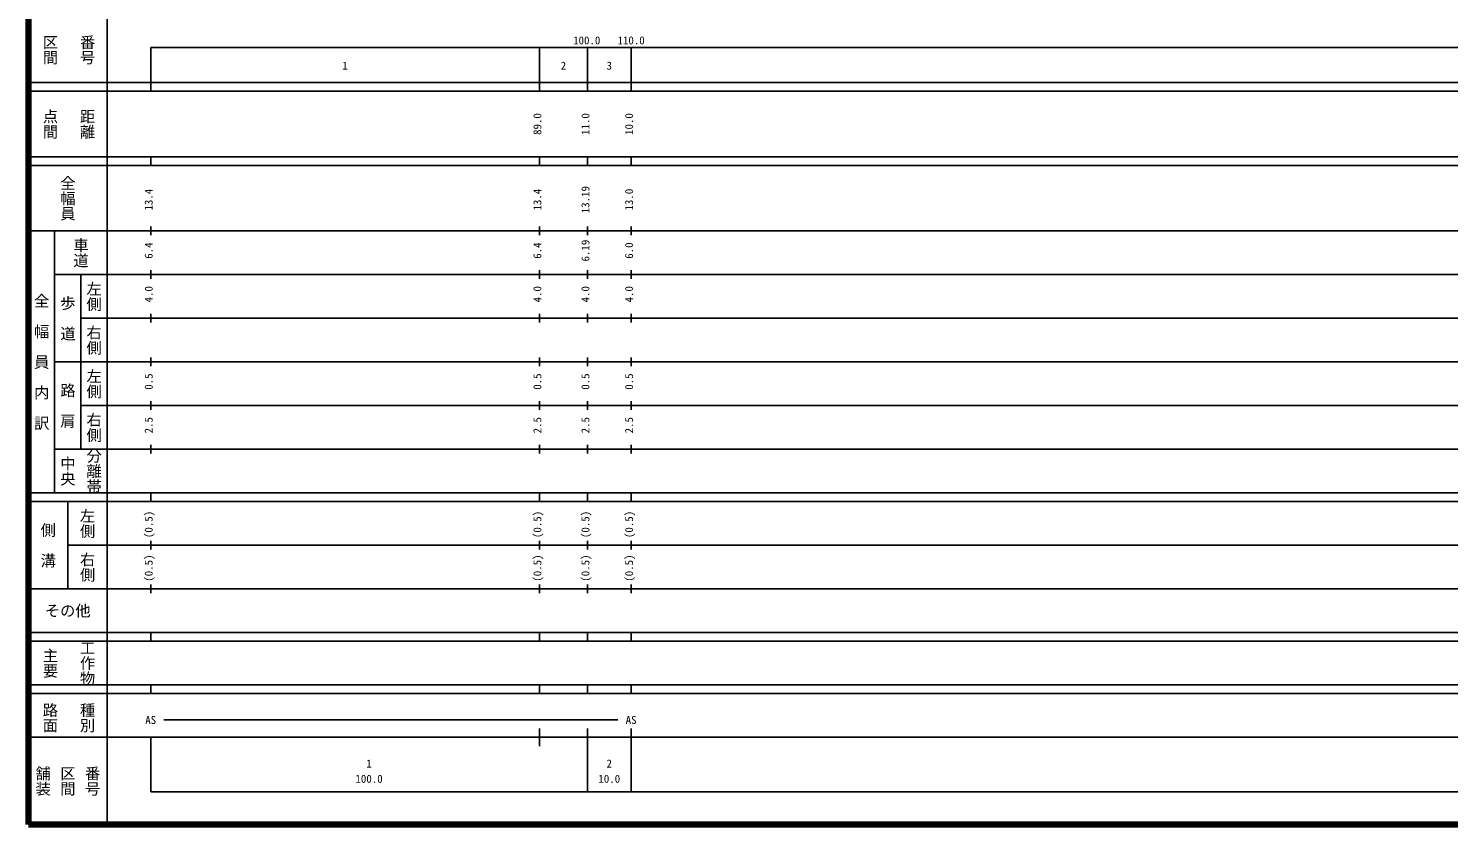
# Model space of a CAD drawing. Units: millimetres on the paper, enlarged 1000 times. Extents: x 40000 to 680000, y 20000 to 380000.
# Drawn here: x 40000 to 365183, y 20000 to 202409 of the extents above; entities that cross this region are included whole.
import ezdxf
from ezdxf.enums import TextEntityAlignment as Align

# ---------------------------------------------------------------- set-up
doc = ezdxf.new("R2010")
doc.units = ezdxf.units.MM
doc.header["$LTSCALE"] = 1000
doc.layers.add('M-TTL', color=2, linetype='Continuous', lineweight=140)
doc.layers.add('M-TTL-BAND', color=7, linetype='Continuous', lineweight=25)
doc.styles.add('@ＭＳ ゴシック', font='')
doc.styles.add('ＭＳ ゴシック', font='')
doc.styles.get('@ＭＳ ゴシック').set_extended_font_data('@MS Gothic')
doc.styles.get('ＭＳ ゴシック').set_extended_font_data('MS Gothic')

msp = doc.modelspace()

# ---------------------------------------------------------------- linework, layer by layer
at = {"layer": 'M-TTL'}
for p, q in [((40000, 380000), (40000, 20000)), ((40000, 20000), (680000, 20000))]:
    msp.add_line(p, q, dxfattribs=at)
at = {"layer": 'M-TTL-BAND'}
for p, q in [((58000, 370000), (58000, 20000)), ((68000, 198000), (579000, 198000)), ((68000, 198000), (68000, 188000)), ((157000, 188000), (157000, 198000)), ((168000, 188000), (168000, 198000)), ((178000, 188000), (178000, 198000)), ((40000, 190000), (579000, 190000)), ((40000, 188000), (579000, 188000)), ((40000, 173000), (579000, 173000)), ((68000, 171000), (68000, 173000)), ((157000, 171000), (157000, 173000)), ((168000, 171000), (168000, 173000)), ((178000, 171000), (178000, 173000)), ((40000, 171000), (579000, 171000)), ((68000, 155000), (68000, 157000)), ((157000, 155000), (157000, 157000)), ((168000, 155000), (168000, 157000)), ((178000, 155000), (178000, 157000)), ((40000, 156000), (579000, 156000)), ((46000, 96000), (46000, 156000)), ((68000, 145000), (68000, 147000)), ((157000, 145000), (157000, 147000)), ((168000, 145000), (168000, 147000)), ((178000, 145000), (178000, 147000)), ((46000, 146000), (579000, 146000)), ((52000, 146000), (52000, 106000)), ((68000, 135000), (68000, 137000)), ((157000, 135000), (157000, 137000)), ((168000, 135000), (168000, 137000)), ((178000, 135000), (178000, 137000)), ((52000, 136000), (579000, 136000)), ((68000, 125000), (68000, 127000)), ((157000, 125000), (157000, 127000)), ((168000, 125000), (168000, 127000)), ((178000, 125000), (178000, 127000)), ((46000, 126000), (579000, 126000)), ((52000, 116000), (579000, 116000)), ((68000, 115000), (68000, 117000)), ((157000, 115000), (157000, 117000)), ((168000, 115000), (168000, 117000)), ((178000, 115000), (178000, 117000)), ((46000, 106000), (579000, 106000)), ((68000, 105000), (68000, 107000)), ((157000, 105000), (157000, 107000)), ((168000, 105000), (168000, 107000)), ((178000, 105000), (178000, 107000)), ((40000, 96000), (579000, 96000)), ((68000, 94000), (68000, 96000)), ((157000, 94000), (157000, 96000)), ((168000, 94000), (168000, 96000)), ((178000, 94000), (178000, 96000)), ((40000, 94000), (579000, 94000)), ((49000, 94000), (49000, 74000)), ((68000, 83000), (68000, 85000)), ((157000, 83000), (157000, 85000)), ((168000, 83000), (168000, 85000)), ((178000, 83000), (178000, 85000)), ((49000, 84000), (579000, 84000)), ((68000, 73000), (68000, 75000)), ((157000, 73000), (157000, 75000)), ((168000, 73000), (168000, 75000)), ((178000, 73000), (178000, 75000)), ((40000, 74000), (579000, 74000)), ((40000, 64000), (579000, 64000)), ((40000, 62000), (579000, 62000)), ((68000, 62000), (68000, 64000)), ((157000, 62000), (157000, 64000)), ((168000, 62000), (168000, 64000)), ((178000, 62000), (178000, 64000)), ((40000, 52000), (579000, 52000)), ((40000, 50000), (579000, 50000)), ((68000, 50000), (68000, 52000)), ((157000, 50000), (157000, 52000)), ((168000, 50000), (168000, 52000)), ((178000, 50000), (178000, 52000)), ((71000, 44000), (175000, 44000)), ((40000, 40000), (579000, 40000)), ((68000, 40000), (68000, 27500)), ((157000, 38000), (157000, 42000)), ((168000, 27500), (168000, 42000)), ((178000, 27500), (178000, 42000)), ((68000, 27500), (579000, 27500))]:
    msp.add_line(p, q, dxfattribs=at)

# ---------------------------------------------------------------- texts
at = {"layer": 'M-TTL-BAND', "style": '@ＭＳ ゴシック'}
for s, p in [('区間', (45000, 197500)), ('番号', (53500, 197500)), ('点間', (45000, 180500)), ('距離', (53500, 180500)), ('全幅員', (49000, 163500)), ('車道', (52000, 151000)), ('左側', (55000, 141000)), ('全\u3000幅\u3000員\u3000内\u3000訳', (43000, 126000)), ('歩\u3000道', (49000, 136000)), ('右側', (55000, 131000)), ('左側', (55000, 121000)), ('路\u3000肩', (49000, 116000)), ('右側', (55000, 111000)), ('中央', (49000, 101000)), ('分離帯', (55000, 101000)), ('左側', (53500, 89000)), ('側\u3000溝', (44500, 84000)), ('右側', (53500, 79000)), ('主要', (45000, 57000)), ('工作物', (53500, 57000)), ('路面', (45000, 44500)), ('種別', (53500, 44500)), ('舗装', (43333, 30000)), ('区間', (49000, 30000)), ('番号', (54667, 30000))]:
    msp.add_text(s, height=2566, rotation=270, dxfattribs=at).set_placement(p, align=Align.MIDDLE_CENTER)
at = {"layer": 'M-TTL-BAND', "style": 'ＭＳ ゴシック'}
for s, p in [('100.0', (167844, 198195)), ('110.0', (178000, 198195)), ('1', (112500, 192405)), ('2', (162500, 192405)), ('3', (173000, 192405)), ('AS', (68000, 42500)), ('AS', (178000, 42500)), ('1', (118000, 32523)), ('2', (173000, 32523)), ('100.0', (118000, 29033)), ('10.0', (173000, 29033))]:
    msp.add_text(s, height=1833, dxfattribs=at).set_placement(p, align=Align.BOTTOM_CENTER)
for s, p in [('89.0', (158000, 180500)), ('11.0', (169000, 180500)), ('10.0', (179000, 180500)), ('13.19', (169000, 163174)), ('13.4', (69000, 163174)), ('13.4', (158000, 163174)), ('13.0', (179000, 163174)), ('6.4', (69000, 151500)), ('6.4', (158000, 151500)), ('6.19', (169000, 151500)), ('6.0', (179000, 151500)), ('4.0', (69000, 141500)), ('4.0', (158000, 141500)), ('4.0', (169000, 141500)), ('4.0', (179000, 141500)), ('0.5', (69000, 121500)), ('0.5', (158000, 121500)), ('0.5', (169000, 121500)), ('0.5', (179000, 121500)), ('2.5', (69000, 111500)), ('2.5', (158000, 111500)), ('2.5', (169000, 111500)), ('2.5', (179000, 111500)), ('(0.5)', (69000, 88764)), ('(0.5)', (158000, 88764)), ('(0.5)', (169000, 88764)), ('(0.5)', (179000, 88764)), ('(0.5)', (69000, 78764)), ('(0.5)', (158000, 78764)), ('(0.5)', (169000, 78764)), ('(0.5)', (179000, 78764))]:
    msp.add_text(s, height=1833, rotation=90, dxfattribs=at).set_placement(p, align=Align.BOTTOM_CENTER)
msp.add_text('その他', height=2566, dxfattribs=at).set_placement((49000, 69000), align=Align.MIDDLE_CENTER)

doc.saveas('drawing.dxf')
